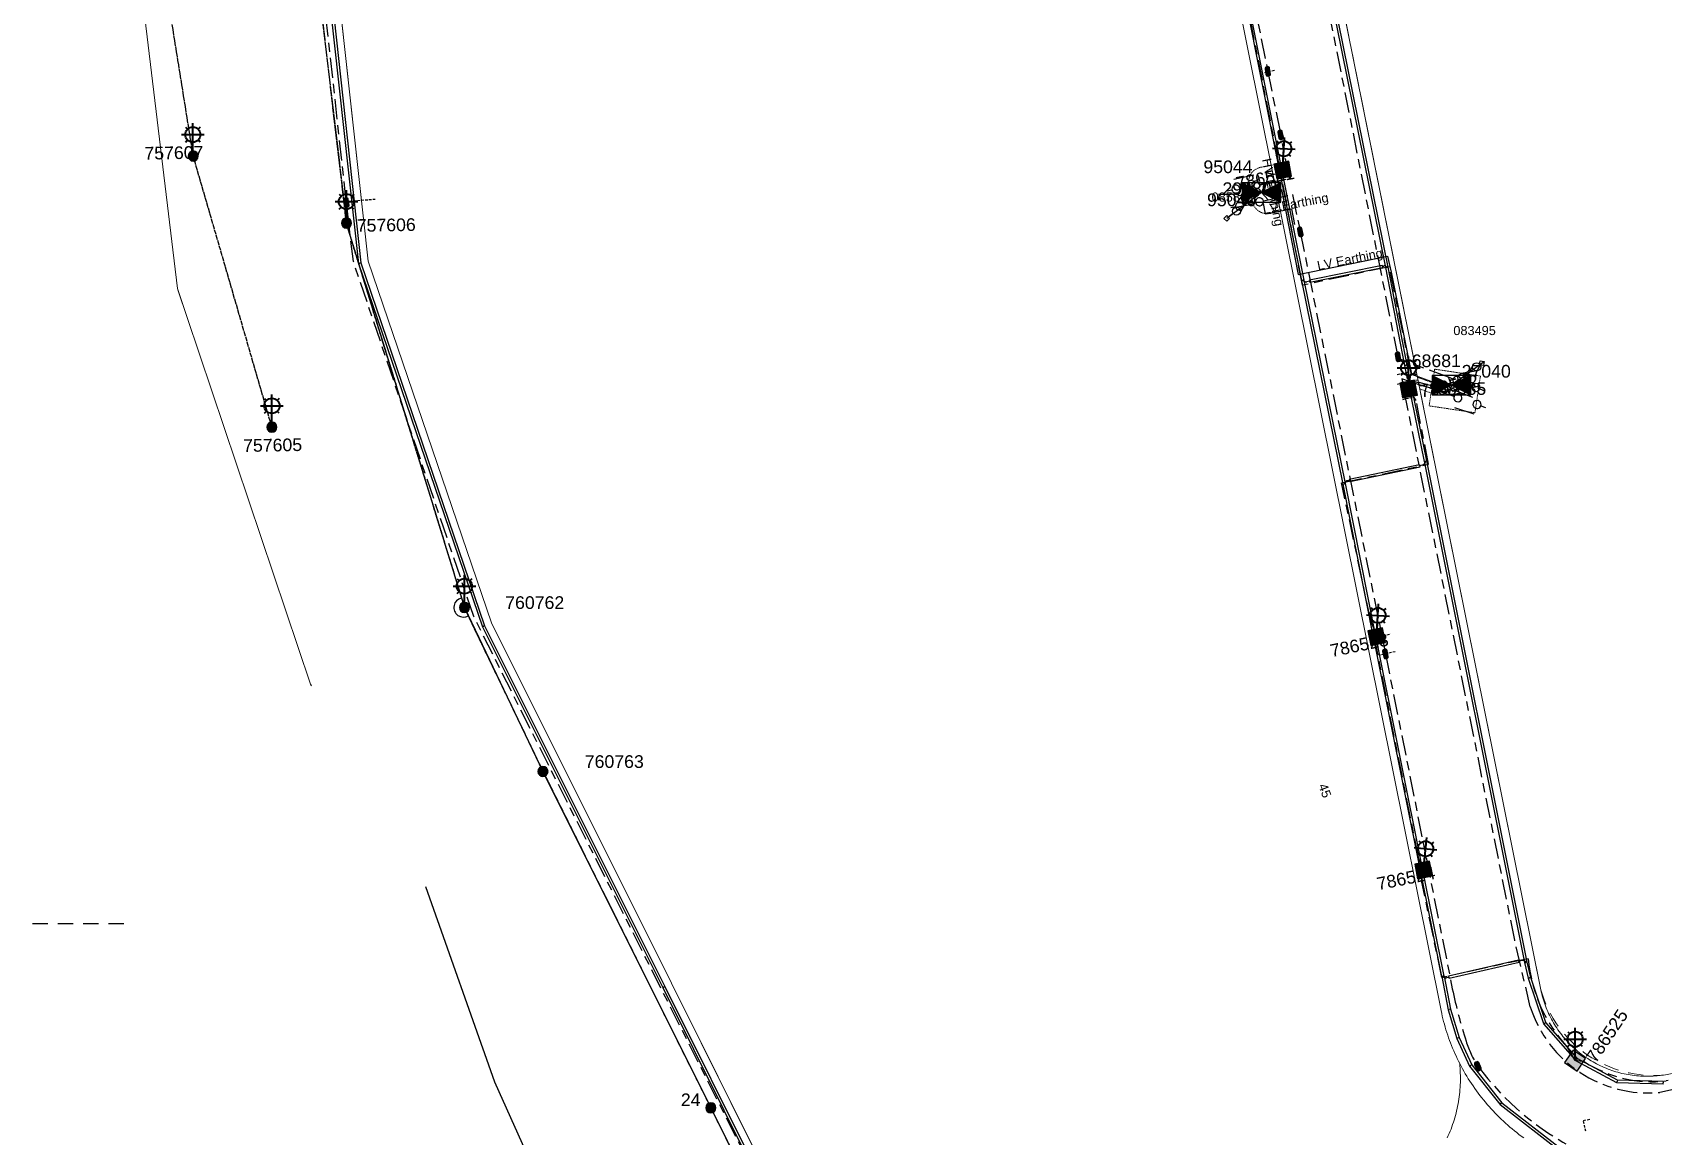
# Model space of a CAD drawing. Header units: metres. Extents: x 292510 to 295946, y 6251475 to 6256272.
# Drawn here: x 294149 to 294471, y 6255153.6 to 6255371.5 of the extents above; entities that cross this region are included whole.
import ezdxf
from ezdxf.enums import TextEntityAlignment as Align

# ---------------------------------------------------------------- set-up
doc = ezdxf.new("R2010")
doc.units = ezdxf.units.M
for name, pattern in [('Cable Exist OH', [1, 1, 0]), ('Cable Exist UG', [8.2, 4, -1.2, 1.8, -1.2]), ('Dash', [5, 3, -2]), ('DASHED', [0.75, 0.5, -0.25]), ('HIDDEN', [0.375, 0.25, -0.125]), ('HIDDEN2', [0.1875, 0.125, -0.0625])]:
    doc.linetypes.add(name, pattern=pattern)
doc.layers.get('0').update_dxf_attribs({"color": 6})
for name, color, linetype in [('_User Miscellaneous1', 7, 'Continuous'), ('Duct_SP_EXT', 7, 'Continuous'), ('Equip_HV_EXT', 7, 'Continuous'), ('Equip_LV_EXT', 7, 'Continuous'), ('Equip_SP_SL_EXT', 7, 'Continuous'), ('Mains_HV_EXT', 7, 'Continuous'), ('Mains_HV_MOD', 7, 'Continuous'), ('Mains_SL_EXT', 7, 'Continuous'), ('Mains_SL_MOD', 3, 'Continuous'), ('OH_Details_SP_MISC', 6, 'Continuous'), ('Services_SP_EXT', 7, 'Continuous'), ('Sub_SP_EXT', 7, 'Continuous'), ('SupportsOH_SP_TR_HV_LV_SL_EXT', 7, 'Continuous'), ('SupportsUG_SP_LV_SL_EXT', 7, 'Continuous'), ('Trench_SP_EXT', 7, 'Continuous')]:
    doc.layers.add(name, color=color, linetype=linetype)
for name, color, linetype, lineweight in [('Cadastre Developer_SP_EXT', 9, 'Continuous', 5), ('Cadastre Land Parcels_SP_EXT', 7, 'Continuous', 5), ('Cadastre Other Property_SP_EXT', 9, 'HIDDEN', 5), ('Cadastre Roads_SP_EXT', 7, 'Continuous', 5)]:
    doc.layers.add(name, color=color, linetype=linetype, lineweight=lineweight)
doc.layers.add('UNKNOWN_FEATURES', color=1, linetype='DASHED', plot=False)
doc.styles.add('COLUMN_LABEL', font='arial.ttf')
doc.styles.add('iecARIAL', font='arial.ttf', dxfattribs={"height": 2})
doc.styles.add('POLE_LABEL', font='arial.ttf')
doc.styles.get("Standard").update_dxf_attribs({"font": 'arial.ttf'})
doc.styles.add('SWITCH_LABEL', font='arial.ttf', dxfattribs={"height": 2.5})
doc.linetypes.add('Cable E UG', pattern='A,6,-0.5,["E",Standard,S=1.7,R=0,X=0.5,Y=-1],-2.9', length=9.4)

# ---------------------------------------------------------------- blocks, each defined once
blk = doc.blocks.new('SUB_PADMOUNT_EXT')
for points in [[(0, 0), (-3.84, 1.92), (-3.84, -1.92)], [(0, 0), (3.84, 1.92), (3.84, -1.92)]]:
    blk.add_hatch(color=256).paths.add_polyline_path(points)
for p, q in [((3.84, 1.92), (-3.84, -1.92)), ((-3.84, 1.92), (3.84, -1.92))]:
    blk.add_line(p, q)
blk.add_lwpolyline([(-3.84, -1.92), (3.84, -1.92), (3.84, 1.92), (-3.84, 1.92)], close=True)
for tag, height, flags, p in [('ASSET_NUM', 2.5, 8, (2, 2)), ('STREET_CODE', 0.2, 9, (1.5, 0)), ('CONSTRUCTED_VOLTAGE', 0.2, 9, (1.5, -0.2)), ('OPERATING_VOLTAGE', 0.2, 9, (1.5, -0.6)), ('ORIENTATION', 0.2, 9, (1.5, -0.8)), ('OWNED_BY', 0.2, 9, (1.5, -1)), ('OPERATED_BY', 0.2, 9, (1.5, -1.2)), ('SECONDARY_VOLTAGE', 0.2, 9, (1.5, -1.6)), ('STATE', 0.2, 9, (1.5, -1.8)), ('SUBSTATION_TYPE', 0.2, 9, (1.5, -2.2)), ('STREETNAME', 0.2, 9, (1.5, -3)), ('SUBURB', 0.2, 9, (1.5, -3.2)), ('NO_PHASES', 0.2, 9, (1.5, -0.4)), ('MAINTAINED_BY', 0.2, 9, (1.5, -1.4)), ('PARENT', 0.2, 9, (1.5, -2)), ('USAGE', 0.2, 9, (1.5, -2.4)), ('LEGEND', 0.2, 9, (1.5, -2.6)), ('LOCATION', 0.2, 9, (1.5, -2.8)), ('Z', 0.2, 1, (1.5, -3.6)), ('NOTES', 0.2, 9, (1.5, -3.4))]:
    blk.add_attdef(tag, text='', height=height, dxfattribs=dict(flags=flags)).set_placement(p, align=Align.MIDDLE_LEFT)
blk = doc.blocks.new('COLUMN_EXT')
blk.add_hatch(color=256).paths.add_polyline_path([(-1.49, 1.48), (-1.49, -1.49), (1.48, -1.49), (1.48, 1.48)])
blk.add_lwpolyline([(-1.49, -1.49), (1.48, -1.49), (1.48, 1.48), (-1.49, 1.48)], close=True)
for tag, height, style, flags, p in [('ASSET_NUM', 2.5, 'COLUMN_LABEL', 8, (2, 2)), ('STRUCTURE_PLANT_NUMBER', 0.2, 'POLE_LABEL', 9, (1.81, 0.03)), ('STREET_CODE', 0.2, 'COLUMN_LABEL', 9, (1.81, -0.2))]:
    blk.add_attdef(tag, text='', height=height, dxfattribs=dict(style=style, flags=flags)).set_placement(p, align=Align.MIDDLE_LEFT)
at = {"flags": 1}
blk.add_attdef('Z', (1.81, -2.35), '', height=0.2, dxfattribs=at)
at = {"flags": 9}
for tag, p in [('COLUMN_TYPE', (1.81, -0.4)), ('OWNED_BY', (1.81, -0.6)), ('STATE', (1.81, -0.8)), ('USAGE', (1.81, -1)), ('STREETNAME', (1.81, -1.6)), ('SUBURB', (1.81, -1.8)), ('LEGEND', (1.81, -1.2)), ('LOCATION', (1.81, -1.4)), ('NOTES', (1.81, -2))]:
    blk.add_attdef(tag, text='', height=0.2, dxfattribs=at).set_placement(p, align=Align.MIDDLE_LEFT)
blk = doc.blocks.new('SL_LANTERN_EXT')
at = {"lineweight": 40}
for p, q in [((0, 1.97), (0, 6.47)), ((-2.25, 4.22), (2.25, 4.22)), ((-1.46, 5.68), (-1.06, 5.28)), ((1.46, 5.68), (1.06, 5.28)), ((-1.46, 2.76), (-1.06, 3.16)), ((0, 0), (0, 2.72)), ((1.46, 2.76), (1.06, 3.16))]:
    blk.add_line(p, q, dxfattribs=at)
blk.add_circle((0, 4.22), 1.5, dxfattribs=at)
at = {"style": 'iecARIAL', "flags": 9}
blk.add_attdef('ASSET_NUM', (1.5, 1.5), '', height=2.5, dxfattribs=at)
for tag, p, height, flags in [('OPERATING_VOLTAGE', (0.98, -1.65), 0.2, 9), ('ORIENTATION', (0.98, -1.85), 0.2, 9), ('OWNED_BY', (0.98, -2.05), 0.2, 9), ('STATE', (0.98, -2.25), 0.2, 9), ('CONSTRUCTED_VOLTAGE', (0.98, -0.65), 0.2, 9), ('CONTROL_TYPE', (0.98, -0.85), 0.2, 9), ('LANTERN_PURPOSE', (0.98, -1.05), 0.2, 9), ('LANTERN_TYPE', (0.98, -1.25), 0.2, 9), ('NO_PHASES', (0.98, -1.45), 0.2, 9), ('USAGE', (0.98, -2.45), 0.2, 9), ('CEXIST', (0.98, -2.65), 0.2, 9), ('CNEW', (0.98, -2.85), 0.2, 9), ('CNUMBER', (0.98, -3.05), 0.2, 9), ('CREMOVE', (0.98, -3.25), 0.2, 9), ('LNUMBER', (2.18, -3.25), 2.5, 8), ('CREPLACE', (0.98, -3.45), 0.2, 9), ('LKINGHEIGHT', (0.98, -3.65), 0.2, 9), ('LBRACKET', (0.98, -3.85), 0.2, 9), ('LBRACKETVOCAB', (0.98, -4.05), 0.2, 9), ('LCATEGORY', (0.98, -4.25), 0.2, 9), ('LCHARGE1', (0.98, -4.45), 0.2, 9), ('LCHARGE1PERCENT', (0.98, -4.65), 0.2, 9), ('LCHARGE2', (0.98, -4.85), 0.2, 9), ('LCHARGE2PERCENT', (0.98, -5.05), 0.2, 9), ('LCHARGE3', (0.98, -5.25), 0.2, 9), ('LCHARGE3PERCENT', (0.98, -5.45), 0.2, 9), ('LEXIST', (0.98, -5.65), 0.2, 9), ('LLAMP', (0.98, -5.85), 0.2, 9), ('LLAMPVOCAB', (0.98, -6.05), 0.2, 9), ('LMAST', (0.98, -6.25), 0.2, 9), ('LMASTVOCAB', (0.98, -6.45), 0.2, 9), ('STREETNAME', (0.98, -9.25), 0.2, 9), ('SUBURB', (0.98, -9.45), 0.2, 1), ('LNEW', (0.98, -6.65), 0.2, 9), ('LANTNUMBER', (0.98, -6.85), 0.2, 9), ('LOUTREACH', (0.98, -7.25), 0.2, 9), ('LOUTREACHVOCAB', (0.98, -7.45), 0.2, 9), ('LRATECODE', (0.98, -7.65), 0.2, 9), ('LREMOVE', (0.98, -7.85), 0.2, 9), ('LREPLACE', (0.98, -8.05), 0.2, 9), ('LTYPE', (0.98, -8.25), 0.2, 9), ('LTYPEVOCAB', (0.98, -8.45), 0.2, 9), ('LEGEND', (0.98, -8.65), 0.2, 9), ('LOCATION', (0.98, -8.85), 0.2, 9), ('NOTES', (0.98, -9.05), 0.2, 9)]:
    blk.add_attdef(tag, p, '', height=height, dxfattribs=dict(flags=flags))
blk = doc.blocks.new('CCP_EXT')
blk.add_wipeout([(0, 0.57), (0.57, 0), (0, -0.57), (-0.57, 0)])
blk.add_lwpolyline([(-0.57, 0), (0, 0.57), (0.57, 0), (0, -0.57), (-0.57, 0)])
at = {"flags": 1}
blk.add_attdef('Z', (0, 0), '', height=0.2, dxfattribs=at)
at = {"flags": 9}
for tag, p in [('CCP_TYPE', (0, 0)), ('CONSTRUCTED_VOLTAGE', (0, -0.2)), ('OPERATING_VOLTAGE', (0, -0.6)), ('ORIENTATION', (0, -0.8)), ('OWNED_BY', (0, -1)), ('STATE', (0, -1.8)), ('NO_PHASES', (0, -0.4)), ('USAGE', (0, -1.2)), ('LEGEND', (0, -1.4)), ('LIFE_SUPPORT', (0, -1.6)), ('NOTES', (0, -2))]:
    blk.add_attdef(tag, text='', height=0.2, dxfattribs=at).set_placement(p, align=Align.MIDDLE_LEFT)
blk = doc.blocks.new('POLE_EXT')
blk.add_hatch(color=256).paths.add_polyline_path([(-1, 0, 1), (1, 0, 1)])
blk.add_lwpolyline([(-1, 0, 1), (1, 0, 1)], format="xyb", close=True)
for tag, height, flags, p in [('pNumber', 2.5, 8, (-17.84, 2.07)), ('OWNED_BY', 0.2, 9, (1.35, -0.4)), ('SPECIAL_USE', 0.2, 9, (1.35, -0.8)), ('STATE', 0.2, 9, (1.35, -1)), ('cLV', 0.2, 9, (1.35, -1.4)), ('hDepth', 0.2, 9, (1.35, -1.6)), ('hDia', 0.2, 9, (1.35, -1.8)), ('cHV', 0.2, 9, (1.35, -2)), ('PARENT', 0.2, 9, (1.35, -0.6)), ('USAGE', 0.2, 9, (1.35, -1.2)), ('LBRACKET', 0.2, 9, (1.35, -2.2)), ('LExisting', 0.2, 9, (1.35, -2.4)), ('LANTNUMBER', 0.2, 9, (1.35, -2.6)), ('LOther', 0.2, 9, (1.35, -2.8)), ('LRemove', 0.2, 9, (1.35, -3)), ('LEGEND', 0.2, 9, (1.35, -3.2)), ('cLinedev', 0.2, 9, (1.35, -3.4)), ('pExisting', 0.2, 9, (1.35, -3.8)), ('pFooting', 0.2, 9, (1.35, -4.4)), ('pNew', 0.2, 9, (1.35, -4.6)), ('pRelocate', 0.2, 9, (1.35, -5)), ('pRemove', 0.2, 9, (1.35, -5.2)), ('pReplace', 0.2, 9, (1.35, -5.4)), ('pStay', 0.2, 9, (1.35, -5.6)), ('pType', 0.2, 9, (1.35, -5.8)), ('cspan', 0.2, 9, (1.35, -6)), ('STREETNAME', 0.2, 9, (1.35, -6.2)), ('SUBURB', 0.2, 9, (1.35, -6.4)), ('LOCATION', 0.2, 9, (1.35, -3.6)), ('PFNUMBER', 0.2, 9, (1.35, -4)), ('NEWPFNUMBER', 0.2, 9, (1.35, -4.2)), ('OPERATED_BY', 0.2, 9, (1.36, -7.01)), ('NOTES', 0.2, 9, (1.35, -6.6)), ('MAINTAINED_BY', 0.2, 9, (1.36, -6.81))]:
    blk.add_attdef(tag, text='', height=height, dxfattribs=dict(flags=flags)).set_placement(p, align=Align.MIDDLE_LEFT)
at = {"style": 'POLE_LABEL'}
for tag, height, flags, p in [('ASSET_NUM', 2.5, 8, (2, 2)), ('STRUCTURE_PLANT_NUMBER', 0.2, 9, (1.35, 0.03)), ('STREET_CODE', 0.2, 9, (1.35, -0.2))]:
    blk.add_attdef(tag, text='', height=height, dxfattribs=dict(at, flags=flags)).set_placement(p, align=Align.MIDDLE_LEFT)
at = {"flags": 1}
blk.add_attdef('Z', (1.35, -7.33), '', height=0.2, dxfattribs=at)
blk = doc.blocks.new('HV_STJ_EXT')
h = blk.add_hatch(color=256)
edge = h.paths.add_edge_path()
edge.add_ellipse((-0.59, 0.13), major_axis=(0.226, 0.226), ratio=1, start_angle=45, end_angle=135)
edge.add_line((-0.91, 0.13), (-0.91, -0.13))
edge.add_ellipse((-0.59, -0.13), major_axis=(0.226, 0.226), ratio=1, start_angle=135, end_angle=225)
edge.add_line((-0.59, -0.45), (0.59, -0.45))
edge.add_ellipse((0.59, -0.13), major_axis=(-0.226, 0.226), ratio=1, start_angle=135, end_angle=225)
edge.add_line((0.91, -0.13), (0.91, 0.13))
edge.add_ellipse((0.59, 0.13), major_axis=(-0.226, 0.226), ratio=1, start_angle=225, end_angle=315)
edge.add_line((0.59, 0.45), (-0.59, 0.45))
blk.add_lwpolyline([(-0.91, 0.13), (-0.91, -0.13, 0.414214), (-0.59, -0.45), (0.59, -0.45, 0.414214), (0.91, -0.13), (0.91, 0.13, 0.414214), (0.59, 0.45), (-0.59, 0.45, 0.414214)], format="xyb", close=True)
for tag, flags, p in [('ORIENTATION', 9, (1.5, 0)), ('Z', 1, (1.5, -0.8)), ('USAGE', 9, (1.5, -0.2)), ('LEGEND', 9, (1.5, -0.4)), ('NOTES', 9, (1.5, -0.6))]:
    blk.add_attdef(tag, text='', height=0.2, dxfattribs=dict(flags=flags)).set_placement(p, align=Align.MIDDLE_LEFT)
blk = doc.blocks.new('LV_UG_DFUSE_CLOSED_EXT')
for points in [[(1, 0), (0, 0)], [(5.04, 0.73), (2.16, -0.72)], [(5.05, -0.71), (2.16, 0.72)], [(6.2, 0.01), (7.2, 0.01)]]:
    blk.add_lwpolyline(points)
for centre in [(1.8, 0), (5.4, 0.01)]:
    blk.add_circle(centre, 0.8)
at = {"flags": 9}
for tag, p in [('ACTUAL_STATUS', (0, 0)), ('CONSTRUCTED_VOLTAGE', (0, -0.2)), ('OPERATING_VOLTAGE', (0, -0.6)), ('ORIENTATION', (0, -0.8)), ('STATE', (0, -1)), ('SWITCH_TYPE', (0, -1.2)), ('NO_PHASES', (0, -0.4)), ('USAGE', (0, -1.4)), ('NOTES', (0, -1.6))]:
    blk.add_attdef(tag, text='', height=0.2, dxfattribs=at).set_placement(p, align=Align.MIDDLE_LEFT)
at = {"flags": 1}
blk.add_attdef('Z', (0, 0), '', height=0.2, dxfattribs=at)
blk = doc.blocks.new('SWG_HOLEC_SU_EXT')
blk.add_line((1.8, -2), (5.8, -2))
for points in [[(1, 0), (0, 0)], [(6.6, 0), (7.6, 0)]]:
    blk.add_lwpolyline(points)
for points in [[(1.8, -0.8, 1), (1.8, 0.8, 1)], [(5.8, -0.8, 1), (5.8, 0.8, 1)]]:
    blk.add_lwpolyline(points, format="xyb", close=True)
at = {"style": 'SWITCH_LABEL', "flags": 8}
blk.add_attdef('ASSET_NUM', text='', height=2.5, rotation=179.9544, dxfattribs=at).set_placement((-2.4, 0), align=Align.MIDDLE_LEFT)
at = {"flags": 1}
blk.add_attdef('Z', (0, 0), '', height=0.2, dxfattribs=at)
at = {"flags": 9}
for tag, p in [('ACTUAL_STATUS', (0, -0.4)), ('CONSTRUCTED_VOLTAGE', (0, -0.6)), ('OPERATING_VOLTAGE', (0, -1)), ('ORIENTATION', (0, -1.2)), ('OWNED_BY', (0, -1.4)), ('STATE', (0, -1.8)), ('SWITCH_TYPE', (0, -2)), ('STREETNAME', (0, -2.6)), ('SUBURB', (0, -2.8)), ('NO_PHASES', (0, -0.8)), ('PARENT', (0, -1.6)), ('USAGE', (0, -2.2)), ('LOCATION', (0, -2.4)), ('NOTES', (0, -3))]:
    blk.add_attdef(tag, text='', height=0.2, dxfattribs=at).set_placement(p, align=Align.MIDDLE_LEFT)
at = {"style": 'SWITCH_LABEL', "flags": 9}
blk.add_attdef('STREET_CODE', text='', height=0.2, dxfattribs=at).set_placement((0, -0.2), align=Align.MIDDLE_LEFT)

msp = doc.modelspace()

# ---------------------------------------------------------------- linework, layer by layer
at = {"layer": '_User Miscellaneous1', "linetype": 'Dash', "flags": 128}
msp.add_lwpolyline([(294148.99, 6255195.64), (294168.99, 6255195.64)], dxfattribs=at)
at = {"layer": 'Cadastre Land Parcels_SP_EXT', "linetype": 'Continuous'}
for p, q in [((294177.58, 6255321.01), (294163.89, 6255434.64)), ((294177.74, 6255320.54), (294177.58, 6255321.01)), ((294179.53, 6255315.3), (294177.74, 6255320.54)), ((294203.87, 6255242.88), (294179.53, 6255315.3))]:
    msp.add_line(p, q, dxfattribs=at)
at = {"layer": 'Cadastre Land Parcels_SP_EXT', "color": 250, "linetype": 'Continuous'}
msp.add_line((294204.03, 6255242.56), (294203.87, 6255242.88), dxfattribs=at)
at = {"layer": 'Cadastre Land Parcels_SP_EXT', "linetype": 'Continuous'}
for points in [[(294200.26, 6255462.64), (294215.24, 6255326.39), (294239.59, 6255255), (294275.16, 6255183.89), (294298.53, 6255136.92)], [(294428.3, 6255153.36), (294428.5, 6255153.79), (294428.69, 6255154.22), (294428.86, 6255154.65), (294429.04, 6255155.09), (294429.2, 6255155.53), (294429.36, 6255155.97), (294429.51, 6255156.42), (294429.65, 6255156.87), (294429.79, 6255157.32), (294429.91, 6255157.77), (294430.03, 6255158.23), (294430.15, 6255158.68), (294430.25, 6255159.14), (294430.35, 6255159.6), (294430.44, 6255160.06), (294430.52, 6255160.53), (294430.59, 6255160.99), (294430.66, 6255161.46), (294430.72, 6255161.92), (294430.77, 6255162.39), (294430.81, 6255162.86), (294430.84, 6255163.33), (294430.87, 6255163.8), (294430.89, 6255164.27), (294430.9, 6255164.74), (294430.9, 6255165.21), (294430.9, 6255165.68), (294430.88, 6255166.15), (294430.86, 6255166.62), (294430.84, 6255167.09), (294430.8, 6255167.56), (294430.76, 6255168.03), (294430.51, 6255168.52), (294430.26, 6255169.02), (294430.03, 6255169.52), (294429.8, 6255170.03), (294429.58, 6255170.54), (294429.36, 6255171.05), (294429.15, 6255171.56), (294428.95, 6255172.08), (294428.75, 6255172.6), (294428.57, 6255173.12), (294428.39, 6255173.64), (294428.21, 6255174.17), (294428.05, 6255174.7), (294427.89, 6255175.23), (294427.74, 6255175.77), (294427.59, 6255176.3), (294427.46, 6255176.84), (294427.32, 6255177.38), (294427.2, 6255177.92), (294427.09, 6255178.46), (294374.69, 6255438.98)], [(294395.44, 6255437.44), (294446.78, 6255182.6), (294446.87, 6255182.19), (294446.96, 6255181.79), (294447.06, 6255181.39), (294447.17, 6255181), (294447.29, 6255180.6), (294447.41, 6255180.21), (294447.55, 6255179.82), (294447.69, 6255179.43), (294447.83, 6255179.05), (294447.99, 6255178.67), (294448.15, 6255178.29), (294448.32, 6255177.91), (294448.5, 6255177.54), (294448.68, 6255177.17), (294448.87, 6255176.81), (294449.07, 6255176.45), (294449.27, 6255176.09), (294449.49, 6255175.74), (294449.7, 6255175.39), (294449.93, 6255175.04), (294450.16, 6255174.7), (294450.4, 6255174.37), (294450.64, 6255174.03), (294450.89, 6255173.71), (294451.15, 6255173.39), (294451.41, 6255173.07), (294451.68, 6255172.76), (294451.96, 6255172.45), (294452.24, 6255172.15), (294452.53, 6255171.86), (294452.82, 6255171.57), (294453.12, 6255171.28), (294453.42, 6255171), (294453.73, 6255170.73), (294454.04, 6255170.46), (294454.36, 6255170.2), (294454.68, 6255169.95), (294455.01, 6255169.7), (294455.35, 6255169.46), (294455.68, 6255169.22), (294456.03, 6255169), (294456.37, 6255168.77), (294456.72, 6255168.56), (294457.08, 6255168.35), (294457.44, 6255168.15), (294457.8, 6255167.95), (294458.17, 6255167.77), (294458.54, 6255167.59), (294458.91, 6255167.41), (294459.29, 6255167.25), (294459.67, 6255167.09), (294460.05, 6255166.94), (294460.44, 6255166.79), (294460.82, 6255166.65), (294461.21, 6255166.53), (294461.61, 6255166.4), (294462, 6255166.29), (294462.4, 6255166.18), (294462.8, 6255166.08), (294463.2, 6255165.99), (294463.61, 6255165.91), (294464.01, 6255165.84), (294464.42, 6255165.77), (294464.82, 6255165.71), (294465.23, 6255165.66), (294465.64, 6255165.61), (294466.05, 6255165.58), (294466.46, 6255165.55), (294466.87, 6255165.53), (294467.28, 6255165.51), (294467.7, 6255165.51), (294468.11, 6255165.51), (294468.52, 6255165.52), (294468.93, 6255165.54), (294469.34, 6255165.57), (294469.75, 6255165.6), (294470.16, 6255165.65), (294470.57, 6255165.7), (294470.98, 6255165.76)], [(294443.39, 6255153.36), (294442.92, 6255153.7), (294442.46, 6255154.04), (294442.01, 6255154.39), (294441.56, 6255154.75), (294441.12, 6255155.12), (294440.68, 6255155.49), (294440.24, 6255155.86), (294439.81, 6255156.25), (294439.39, 6255156.63), (294438.97, 6255157.03), (294438.56, 6255157.43), (294438.15, 6255157.83), (294437.75, 6255158.24), (294437.36, 6255158.66), (294436.97, 6255159.08), (294436.58, 6255159.51), (294436.2, 6255159.94), (294435.83, 6255160.38), (294435.47, 6255160.83), (294435.11, 6255161.27), (294434.75, 6255161.73), (294434.41, 6255162.18), (294434.07, 6255162.65), (294433.73, 6255163.12), (294433.4, 6255163.59), (294433.08, 6255164.06), (294432.77, 6255164.54), (294432.46, 6255165.03), (294432.16, 6255165.52), (294431.86, 6255166.01), (294431.58, 6255166.51), (294431.3, 6255167.01), (294431.02, 6255167.52), (294430.76, 6255168.03), (294430.8, 6255167.56), (294430.84, 6255167.09), (294430.86, 6255166.62), (294430.88, 6255166.15), (294430.9, 6255165.68), (294430.9, 6255165.21), (294430.9, 6255164.74), (294430.89, 6255164.27), (294430.87, 6255163.8), (294430.84, 6255163.33), (294430.81, 6255162.86), (294430.77, 6255162.39), (294430.72, 6255161.92), (294430.66, 6255161.46), (294430.59, 6255160.99), (294430.52, 6255160.53), (294430.44, 6255160.06), (294430.35, 6255159.6), (294430.25, 6255159.14), (294430.15, 6255158.68), (294430.03, 6255158.23), (294429.91, 6255157.77), (294429.79, 6255157.32), (294429.65, 6255156.87), (294429.51, 6255156.42), (294429.36, 6255155.97), (294429.2, 6255155.53), (294429.04, 6255155.09), (294428.86, 6255154.65), (294428.69, 6255154.22), (294428.5, 6255153.79), (294428.3, 6255153.36)]]:
    msp.add_lwpolyline(points, dxfattribs=at)
at = {"layer": 'Cadastre Other Property_SP_EXT', "linetype": 'HIDDEN2'}
msp.add_lwpolyline([(294393.53, 6255345.34), (294391.52, 6255344.94), (294391.52, 6255344.94, 0.443127), (294389.19, 6255341.34), (294389.19, 6255341.34), (294389.83, 6255338.2), (294389.83, 6255338.2, 0.423888), (294393.37, 6255335.85), (294393.37, 6255335.85), (294395.33, 6255336.25), (294393.53, 6255345.34)], format="xyb", close=True, dxfattribs=at)
at = {"layer": 'Cadastre Roads_SP_EXT', "linetype": 'Continuous'}
for p, q in [((294215.24, 6255326.39), (294200.26, 6255462.64)), ((294239.59, 6255255), (294215.24, 6255326.39)), ((294275.16, 6255183.89), (294239.59, 6255255)), ((294298.53, 6255136.92), (294275.16, 6255183.89))]:
    msp.add_line(p, q, dxfattribs=at)
at = {"layer": 'Cadastre Roads_SP_EXT', "color": 250, "linetype": 'Continuous'}
for p, q in [((294163.08, 6255441.39), (294177.58, 6255321.01)), ((294177.58, 6255321.01), (294179.53, 6255315.3)), ((294179.53, 6255315.3), (294203.87, 6255242.88))]:
    msp.add_line(p, q, dxfattribs=at)
at = {"layer": 'Duct_SP_EXT'}
for p, q in [((294198.34, 6255462.43), (294213.33, 6255325.97)), ((294198.81, 6255462.48), (294213.8, 6255326.07)), ((294416.19, 6255325.15), (294401.89, 6255395.6)), ((294416.66, 6255325.24), (294402.36, 6255395.69)), ((294395.24, 6255344.14), (294385.99, 6255390.39)), ((294395.71, 6255344.23), (294386.46, 6255390.48)), ((294395.23, 6255344.16), (294395.47, 6255344.21)), ((294399.56, 6255322.59), (294395.23, 6255344.16)), ((294395.24, 6255344.14), (294395.47, 6255344.19)), ((294395.7, 6255344.25), (294395.47, 6255344.21)), ((294395.71, 6255344.23), (294395.47, 6255344.19)), ((294400.03, 6255322.69), (294395.7, 6255344.25)), ((294213.33, 6255325.97), (294213.57, 6255326.02)), ((294213.33, 6255325.97), (294237.8, 6255254.25)), ((294213.8, 6255326.07), (294213.57, 6255326.02)), ((294213.8, 6255326.07), (294238.24, 6255254.44)), ((294399.56, 6255322.59), (294399.8, 6255322.64)), ((294399.56, 6255322.59), (294399.8, 6255322.64)), ((294407.75, 6255282.4), (294399.56, 6255322.59)), ((294400.03, 6255322.69), (294399.8, 6255322.64)), ((294400.03, 6255322.69), (294399.8, 6255322.64)), ((294408.22, 6255282.5), (294400.03, 6255322.69)), ((294401.1, 6255322.71), (294415.48, 6255325.64)), ((294401.1, 6255322.71), (294401.15, 6255322.47)), ((294401.2, 6255322.24), (294415.57, 6255325.17)), ((294415.48, 6255325.64), (294415.52, 6255325.4)), ((294415.57, 6255325.17), (294415.52, 6255325.4)), ((294416.19, 6255325.15), (294416.43, 6255325.2)), ((294416.19, 6255325.15), (294416.43, 6255325.2)), ((294419.92, 6255305.81), (294416.19, 6255325.15)), ((294416.66, 6255325.24), (294416.43, 6255325.2)), ((294416.66, 6255325.24), (294416.43, 6255325.2)), ((294420.39, 6255305.9), (294416.66, 6255325.24)), ((294401.2, 6255322.24), (294401.15, 6255322.47)), ((294419.92, 6255305.81), (294420.15, 6255305.85)), ((294420.42, 6255303.19), (294419.92, 6255305.81)), ((294420.39, 6255305.9), (294420.15, 6255305.85)), ((294420.89, 6255303.28), (294420.39, 6255305.9)), ((294420.42, 6255303.19), (294420.66, 6255303.24)), ((294420.89, 6255303.28), (294420.66, 6255303.24)), ((294420.71, 6255302.01), (294420.94, 6255302.05)), ((294423.8, 6255286.88), (294420.71, 6255302.01)), ((294421.18, 6255302.1), (294420.94, 6255302.05)), ((294424.27, 6255286.98), (294421.18, 6255302.1)), ((294422.61, 6255302.03), (294422.67, 6255302.26)), ((294427.99, 6255300.53), (294422.61, 6255302.03)), ((294422.73, 6255302.49), (294422.67, 6255302.26)), ((294428.12, 6255301), (294422.73, 6255302.49)), ((294427.99, 6255300.53), (294428.05, 6255300.77)), ((294428.12, 6255301), (294428.05, 6255300.77)), ((294408.96, 6255283.38), (294422.83, 6255286.29)), ((294409.06, 6255282.91), (294422.92, 6255285.82)), ((294422.83, 6255286.29), (294422.87, 6255286.06)), ((294422.92, 6255285.82), (294422.87, 6255286.06)), ((294423.8, 6255286.88), (294424.04, 6255286.93)), ((294423.82, 6255286.9), (294424.05, 6255286.94)), ((294443.6, 6255187.95), (294423.82, 6255286.9)), ((294424.27, 6255286.98), (294424.04, 6255286.93)), ((294424.29, 6255286.99), (294424.05, 6255286.94)), ((294444.07, 6255188.05), (294424.29, 6255286.99)), ((294407.75, 6255282.4), (294407.99, 6255282.45)), ((294407.75, 6255282.4), (294407.99, 6255282.45)), ((294413.72, 6255252.2), (294407.75, 6255282.4)), ((294408.22, 6255282.5), (294407.99, 6255282.45)), ((294408.22, 6255282.5), (294407.99, 6255282.45)), ((294414.19, 6255252.29), (294408.22, 6255282.5)), ((294408.96, 6255283.38), (294409.01, 6255283.14)), ((294409.06, 6255282.91), (294409.01, 6255283.14)), ((294237.8, 6255254.25), (294238.02, 6255254.35)), ((294237.8, 6255254.25), (294273.42, 6255183.02)), ((294238.24, 6255254.44), (294238.02, 6255254.35)), ((294238.24, 6255254.44), (294273.85, 6255183.24)), ((294413.72, 6255252.2), (294413.96, 6255252.25)), ((294413.8, 6255252.02), (294414.03, 6255252.07)), ((294423.01, 6255206.12), (294413.8, 6255252.02)), ((294414.19, 6255252.29), (294413.96, 6255252.25)), ((294414.27, 6255252.11), (294414.03, 6255252.07)), ((294423.48, 6255206.21), (294414.27, 6255252.11)), ((294423.01, 6255206.12), (294423.24, 6255206.16)), ((294423.01, 6255206.12), (294423.24, 6255206.16)), ((294427.22, 6255185.19), (294423.01, 6255206.12)), ((294423.48, 6255206.21), (294423.24, 6255206.16)), ((294423.48, 6255206.21), (294423.24, 6255206.16)), ((294427.69, 6255185.29), (294423.48, 6255206.21)), ((294442.37, 6255188.43), (294428.56, 6255185.26)), ((294442.48, 6255187.96), (294428.66, 6255184.79)), ((294442.37, 6255188.43), (294442.43, 6255188.2)), ((294442.48, 6255187.96), (294442.43, 6255188.2)), ((294443.6, 6255187.95), (294443.83, 6255188)), ((294443.6, 6255187.95), (294443.83, 6255188)), ((294444.31, 6255184.85), (294443.6, 6255187.95)), ((294444.07, 6255188.05), (294443.83, 6255188)), ((294444.07, 6255188.05), (294443.83, 6255188)), ((294444.78, 6255184.98), (294444.07, 6255188.05)), ((294427.22, 6255185.2), (294427.45, 6255185.24)), ((294427.22, 6255185.19), (294427.45, 6255185.24)), ((294427.22, 6255185.2), (294428.46, 6255178.63)), ((294427.69, 6255185.29), (294427.45, 6255185.24)), ((294427.69, 6255185.28), (294427.45, 6255185.24)), ((294427.69, 6255185.28), (294428.92, 6255178.75)), ((294428.56, 6255185.26), (294428.61, 6255185.03)), ((294428.66, 6255184.79), (294428.61, 6255185.03)), ((294444.31, 6255184.85), (294444.54, 6255184.91)), ((294444.32, 6255184.84), (294444.31, 6255184.85)), ((294444.32, 6255184.84), (294444.54, 6255184.91)), ((294447.36, 6255175.88), (294444.32, 6255184.84)), ((294444.77, 6255184.99), (294444.54, 6255184.91)), ((294444.78, 6255184.98), (294444.54, 6255184.91)), ((294447.79, 6255176.12), (294444.77, 6255184.99)), ((294444.77, 6255184.99), (294444.78, 6255184.98)), ((294273.42, 6255183.02), (294273.64, 6255183.13)), ((294273.42, 6255183.02), (294295.74, 6255138.19)), ((294273.85, 6255183.24), (294273.64, 6255183.13)), ((294273.85, 6255183.24), (294296.17, 6255138.4)), ((294428.46, 6255178.63), (294428.69, 6255178.69)), ((294428.46, 6255178.63), (294430.21, 6255172.99)), ((294428.92, 6255178.75), (294428.69, 6255178.69)), ((294428.92, 6255178.75), (294430.66, 6255173.16)), ((294447.36, 6255175.88), (294447.57, 6255176)), ((294453.6, 6255168.76), (294447.36, 6255175.88)), ((294447.79, 6255176.12), (294447.57, 6255176)), ((294453.96, 6255169.08), (294447.79, 6255176.12)), ((294430.21, 6255172.99), (294430.44, 6255173.08)), ((294430.21, 6255172.99), (294432.71, 6255167.53)), ((294430.66, 6255173.16), (294430.44, 6255173.08)), ((294430.66, 6255173.16), (294433.13, 6255167.78)), ((294453.6, 6255168.76), (294453.78, 6255168.92)), ((294453.71, 6255168.58), (294453.82, 6255168.8)), ((294461.77, 6255164.24), (294453.71, 6255168.58)), ((294453.96, 6255169.08), (294453.78, 6255168.92)), ((294453.93, 6255169.01), (294453.82, 6255168.8)), ((294461.9, 6255164.72), (294453.93, 6255169.01)), ((294432.71, 6255167.53), (294432.92, 6255167.65)), ((294432.71, 6255167.53), (294438.7, 6255159.97)), ((294433.13, 6255167.78), (294432.92, 6255167.65)), ((294433.13, 6255167.78), (294439.08, 6255160.27)), ((294461.77, 6255164.24), (294461.84, 6255164.48)), ((294470.93, 6255163.97), (294461.77, 6255164.24)), ((294461.9, 6255164.72), (294461.84, 6255164.48)), ((294470.94, 6255164.45), (294461.9, 6255164.72)), ((294470.93, 6255163.97), (294470.94, 6255164.21)), ((294470.94, 6255164.45), (294470.94, 6255164.21)), ((294438.7, 6255159.97), (294438.89, 6255160.12)), ((294438.7, 6255159.97), (294438.72, 6255159.95)), ((294438.72, 6255159.95), (294438.89, 6255160.12)), ((294438.72, 6255159.95), (294450.78, 6255150.58)), ((294439.06, 6255160.29), (294438.89, 6255160.12)), ((294439.08, 6255160.27), (294438.89, 6255160.12)), ((294439.08, 6255160.27), (294439.06, 6255160.29)), ((294439.06, 6255160.29), (294450.99, 6255151.03))]:
    msp.add_line(p, q, dxfattribs=at)
at = {"layer": 'Mains_HV_EXT', "linetype": 'Cable Exist UG'}
for points in [[(294210.93, 6255338.13), (294197.28, 6255462.31)], [(294418.58, 6255307.52), (294398.52, 6255407.84)], [(294388.35, 6255386.4), (294392.86, 6255363.88)], [(294392.86, 6255363.88), (294395.4, 6255351.35)], [(294391.63, 6255339.97), (294392.49, 6255341.79), (294397.13, 6255342.76), (294395.41, 6255351.29)], [(294391.63, 6255339.97), (294392.95, 6255338.5), (294397.77, 6255339.57), (294399.26, 6255332.23)], [(294399.26, 6255332.23), (294416.1, 6255248.88)], [(294429.14, 6255301.93), (294428.54, 6255303.5), (294418.66, 6255307.17), (294418.58, 6255307.52)], [(294429.14, 6255301.93), (294428.62, 6255300.04), (294419.33, 6255303.2), (294419.65, 6255301.59)]]:
    msp.add_lwpolyline(points, dxfattribs=at)
at = {"layer": 'Mains_HV_EXT', "linetype": 'Cable Exist OH'}
msp.add_lwpolyline([(294204.65, 6255387.27), (294210.9, 6255333.92), (294234.26, 6255258.02)], dxfattribs=at)
at = {"layer": 'Mains_HV_EXT', "linetype": 'Cable E UG'}
for points in [[(294391.29, 6255342.12), (294391.06, 6255343.31)], [(294393.42, 6255340.17), (294395.56, 6255340.59), (294395.56, 6255340.59), (294398.88, 6255323.81), (294416.47, 6255327.38), (294417.22, 6255324.25), (294417.22, 6255324.25), (294421.25, 6255304.09), (294426.99, 6255301.99)], [(294391.98, 6255337.79), (294392.36, 6255335.75), (294397.53, 6255336.73), (294398.16, 6255333.65)]]:
    msp.add_lwpolyline(points, dxfattribs=at)
at = {"layer": 'Mains_HV_EXT', "linetype": 'Cable Exist UG'}
for points in [[(294681.7, 6255206.28), (294470.29, 6255162.31), (294470.29, 6255162.31, -0.350431), (294444.69, 6255179.2), (294444.69, 6255179.2), (294441.63, 6255192.4), (294419.66, 6255301.59)], [(294416.1, 6255248.88), (294429.3, 6255182.78), (294429.3, 6255182.78, 0.02684), (294432.02, 6255172.43), (294432.02, 6255172.43, 0.067928), (294434.34, 6255167.49)]]:
    msp.add_lwpolyline(points, format="xyb", dxfattribs=at)
at = {"layer": 'Mains_HV_MOD', "linetype": 'Continuous'}
msp.add_lwpolyline([(294233.63, 6255259.91, 1.151244), (294235.03, 6255256.39)], format="xyb", dxfattribs=at)
at = {"layer": 'Mains_HV_MOD', "linetype": 'Cable Exist OH'}
msp.add_lwpolyline([(294234.25, 6255257.89), (294249.77, 6255225.68), (294282.82, 6255159.42), (294282.89, 6255159.28), (294312.63, 6255099.33), (294312.64, 6255099.3)], dxfattribs=at)
at = {"layer": 'Mains_HV_MOD', "linetype": 'Cable Exist UG'}
msp.add_lwpolyline([(294452.31, 6254876.6), (294446.28, 6254875.43), (294435.75, 6254877.64), (294435.75, 6254877.64), (294424.72, 6254899.35), (294407.16, 6254933.94), (294393.2, 6254961.44), (294382.22, 6254983.04), (294337.47, 6255071.3), (294329.29, 6255087.27), (294320.2, 6255105.16), (294320.2, 6255105.16), (294341, 6255109.51), (294445.37, 6255132.17), (294458.63, 6255140.46), (294461.79, 6255142.93), (294464.58, 6255148.22), (294464.58, 6255148.22), (294453.97, 6255150.99), (294453.97, 6255150.99, -0.118748), (294434.33, 6255167.56)], format="xyb", dxfattribs=at)
at = {"layer": 'Mains_SL_EXT', "linetype": 'Cable Exist OH'}
for points in [[(294180.71, 6255347.18), (294171.63, 6255403.9), (294171.62, 6255403.97)], [(294204.65, 6255387.26), (294210.96, 6255333.94)], [(294196.24, 6255293.63), (294180.71, 6255347.16), (294180.71, 6255347.18)]]:
    msp.add_lwpolyline(points, dxfattribs=at)
at = {"layer": 'Mains_SL_EXT', "linetype": 'Cable Exist UG'}
for points in [[(294395.82, 6255344.39), (294394.98, 6255346.06), (294394.98, 6255346.06), (294386.59, 6255388.41), (294386.7, 6255390.41)], [(294420.68, 6255301.15), (294421.17, 6255304.27), (294421.17, 6255304.27), (294416.87, 6255325.32), (294399.7, 6255321.66), (294399.7, 6255321.66), (294395.7, 6255342.46), (294395.82, 6255344.39)], [(294414.53, 6255252.13), (294413.19, 6255255.43), (294413.19, 6255255.43), (294407.44, 6255282.66), (294424.61, 6255286.32), (294424.61, 6255286.32), (294422.15, 6255298.92), (294420.68, 6255301.15)], [(294423.61, 6255206.22), (294422.66, 6255208.46), (294422.66, 6255208.46), (294414.27, 6255250.47), (294414.41, 6255252.32)]]:
    msp.add_lwpolyline(points, dxfattribs=at)
for points in [[(294453.55, 6255168.6), (294452.14, 6255171.14), (294452.14, 6255171.14, -0.167123), (294444.28, 6255188.72), (294444.28, 6255188.72), (294427.24, 6255185.01), (294427.24, 6255185.01), (294423.21, 6255204.18), (294423.61, 6255206.22)], [(294489.02, 6255167.68), (294487.98, 6255167.95), (294487.98, 6255167.95), (294471.55, 6255164.58), (294471.55, 6255164.58, -0.169936), (294455.39, 6255168.35), (294455.39, 6255168.35), (294453.55, 6255168.6)]]:
    msp.add_lwpolyline(points, format="xyb", dxfattribs=at)
at = {"layer": 'Mains_SL_MOD', "linetype": 'Cable Exist OH'}
msp.add_lwpolyline([(294210.85, 6255334.01), (294234.25, 6255258.04)], dxfattribs=at)
at = {"layer": 'OH_Details_SP_MISC', "color": 7, "linetype": 'Continuous', "flags": 128}
msp.add_lwpolyline([(294234.25, 6255258.04), (294249.76, 6255225.69), (294282.89, 6255159.28), (294312.57, 6255099.33), (294343.16, 6255037.43), (294364.92, 6254993.37), (294404.03, 6254918.03)], dxfattribs=at)
at = {"layer": 'OH_Details_SP_MISC', "color": 7, "linetype": 'Continuous', "ltscale": 0.5, "elevation": 37, "flags": 128}
msp.add_lwpolyline([(294226.56, 6255202.98), (294240.21, 6255164.44), (294258.85, 6255122.74), (294279.31, 6255081.94), (294308.33, 6255096.48)], dxfattribs=at)
at = {"layer": 'Trench_SP_EXT', "linetype": 'Cable Exist UG'}
for points in [[(294392.95, 6255343.34), (294392.12, 6255340.34)], [(294392.95, 6255343.34), (294395.52, 6255343.92)], [(294429.36, 6255300.67), (294432.11, 6255302.6)]]:
    msp.add_lwpolyline(points, dxfattribs=at)
for points in [[(294401.13, 6255322.44), (294400.56, 6255322.33), (294400.56, 6255322.33, -0.23549), (294399.8, 6255322.64)], [(294415.52, 6255325.4), (294415.76, 6255325.45), (294415.76, 6255325.45, -0.307298), (294416.43, 6255325.18)], [(294422.65, 6255302.39), (294421.44, 6255302.73), (294421.44, 6255302.73, -0.400929), (294420.7, 6255303.33)], [(294421.44, 6255302.73, 0.380482), (294420.96, 6255301.84)], [(294422.87, 6255286.08), (294423.4, 6255286.2), (294423.4, 6255286.2, 0.308563), (294424.04, 6255286.93)], [(294409.01, 6255283.14), (294408.52, 6255283.05), (294408.52, 6255283.05, 0.342847), (294407.99, 6255282.45)], [(294443.83, 6255188, 0.418087), (294443.22, 6255188.35), (294443.22, 6255188.35), (294442.43, 6255188.2)], [(294428.61, 6255185.03), (294428.13, 6255184.95), (294428.13, 6255184.95, -0.278466), (294427.45, 6255185.24)]]:
    msp.add_lwpolyline(points, format="xyb", dxfattribs=at)
at = {"layer": 'UNKNOWN_FEATURES'}
for points in [[(294394.16, 6255364.03), (294392.07, 6255363.59)], [(294216.65, 6255338.61), (294212.23, 6255338.24)], [(294420.38, 6255304.42), (294418.27, 6255303.96)], [(294422.53, 6255302.95), (294418.39, 6255302.07)], [(294421.41, 6255299.46), (294419.41, 6255299.06)], [(294414.21, 6255252.13), (294417.19, 6255252.83)], [(294418.01, 6255249.32), (294415.04, 6255248.63)], [(294455.65, 6255154.64), (294455.19, 6255156.8), (294456.65, 6255157.07)]]:
    msp.add_lwpolyline(points, dxfattribs=at)

# ---------------------------------------------------------------- block references
at = {"layer": 'Equip_HV_EXT'}
for p, rotation in [((294392.86, 6255363.88), 97.20372892524568), ((294395.4, 6255351.35), 281.4259631986483), ((294210.94, 6255338.01), 97.89882084035784), ((294399.27, 6255332.19), 101.4259631986485), ((294418.58, 6255307.52), 100.5576469029529), ((294419.65, 6255301.59), 101.4538914133148), ((294416.1, 6255248.88), 101.7021486538623), ((294434.34, 6255167.49), 292.2956263799847)]:
    msp.add_blockref('HV_STJ_EXT', p, dxfattribs=dict(at, rotation=rotation))
ref = msp.add_blockref('SWG_HOLEC_SU_EXT', (294392.26, 6255341.79), dxfattribs=dict(at, rotation=191.7682887810168))
ref.add_attrib('ASSET_NUM', '95044', dxfattribs={"layer": '0', "height": 2.5, "style": 'SWITCH_LABEL'}).set_placement((294389.86, 6255343.04), align=Align.BOTTOM_RIGHT)
ref = msp.add_blockref('SWG_HOLEC_SU_EXT', (294428.69, 6255300.02), dxfattribs=dict(at, rotation=341.0699994558838))
ref.add_attrib('ASSET_NUM', '68685', dxfattribs={"layer": '0', "height": 2.5, "style": 'SWITCH_LABEL'}).set_placement((294426.29, 6255301.27), align=Align.MIDDLE_LEFT)
at = {"layer": 'Equip_SP_SL_EXT'}
for p in [(294180.63, 6255347.17), (294210.95, 6255333.94), (294420.68, 6255301.15), (294196.24, 6255293.63), (294234.25, 6255258.04), (294453.55, 6255168.6)]:
    msp.add_blockref('SL_LANTERN_EXT', p, dxfattribs=at)
for p, rotation in [((294395.82, 6255344.39), 357.1321076434565), ((294414.38, 6255252.28), 356.7472045733415), ((294423.61, 6255206.22), 354.4334950733941)]:
    msp.add_blockref('SL_LANTERN_EXT', p, dxfattribs=dict(at, rotation=rotation))
at = {"layer": 'Sub_SP_EXT'}
ref = msp.add_blockref('SUB_PADMOUNT_EXT', (294391.63, 6255339.97), dxfattribs=at)
ref.add_attrib('ASSET_NUM', '29980', dxfattribs={"layer": '0', "height": 2.5}).set_placement((294393.63, 6255340.72), align=Align.MIDDLE_RIGHT)
ref = msp.add_blockref('SUB_PADMOUNT_EXT', (294429.14, 6255301.93), dxfattribs=at)
ref.add_attrib('ASSET_NUM', '27040', dxfattribs={"layer": '0', "height": 2.5}).set_placement((294431.14, 6255302.68), align=Align.BOTTOM_LEFT)
at = {"layer": 'SupportsOH_SP_TR_HV_LV_SL_EXT'}
ref = msp.add_blockref('POLE_EXT', (294180.71, 6255347.16), dxfattribs=at)
ref.add_attrib('ASSET_NUM', '757607', dxfattribs={"layer": '0', "height": 2.5, "rotation": 1, "style": 'POLE_LABEL'}).set_placement((294182.71, 6255347.91), align=Align.MIDDLE_RIGHT)
ref = msp.add_blockref('POLE_EXT', (294210.96, 6255333.94), dxfattribs=at)
ref.add_attrib('ASSET_NUM', '757606', dxfattribs={"layer": '0', "height": 2.5, "rotation": 1, "style": 'POLE_LABEL'}).set_placement((294212.96, 6255334.69), align=Align.TOP_LEFT)
ref = msp.add_blockref('POLE_EXT', (294196.24, 6255293.63), dxfattribs=at)
ref.add_attrib('ASSET_NUM', '757605', dxfattribs={"layer": '0', "height": 2.5, "rotation": 1, "style": 'POLE_LABEL'}).set_placement((294202.2, 6255290.2), align=Align.MIDDLE_RIGHT)
ref = msp.add_blockref('POLE_EXT', (294234.25, 6255258.04), dxfattribs=at)
ref.add_attrib('ASSET_NUM', '760762', dxfattribs={"layer": '0', "height": 2.5, "style": 'POLE_LABEL'}).set_placement((294242.3, 6255259.01), align=Align.MIDDLE_LEFT)
ref = msp.add_blockref('POLE_EXT', (294249.76, 6255225.69), dxfattribs=at)
ref.add_attrib('ASSET_NUM', '760763', dxfattribs={"layer": '0', "height": 2.5, "style": 'POLE_LABEL'}).set_placement((294258.01, 6255227.63), align=Align.MIDDLE_LEFT)
ref = msp.add_blockref('POLE_EXT', (294282.89, 6255159.28), dxfattribs=at)
ref.add_attrib('ASSET_NUM', '24', dxfattribs={"layer": '0', "height": 2.5, "style": 'POLE_LABEL'}).set_placement((294276.98, 6255160.86), align=Align.MIDDLE_LEFT)
at = {"layer": 'SupportsUG_SP_LV_SL_EXT'}
ref = msp.add_blockref('COLUMN_EXT', (294395.82, 6255344.39), dxfattribs=dict(at, rotation=100.7413141101338))
ref.add_attrib('ASSET_NUM', '786521', dxfattribs={"layer": '0', "height": 2.5, "rotation": 10.7413, "style": 'COLUMN_LABEL'}).set_placement((294397.82, 6255345.14), align=Align.TOP_RIGHT)
ref = msp.add_blockref('COLUMN_EXT', (294420.68, 6255301.15), dxfattribs=dict(at, rotation=280.6768843576039))
ref.add_attrib('ASSET_NUM', '786522', dxfattribs={"layer": '0', "height": 2.5, "rotation": 10.6769, "style": 'COLUMN_LABEL'}).set_placement((294422.68, 6255301.9), align=Align.TOP_LEFT)
ref = msp.add_blockref('COLUMN_EXT', (294414.38, 6255252.28), dxfattribs=dict(at, rotation=101.5819081506041))
ref.add_attrib('ASSET_NUM', '786523', dxfattribs={"layer": '0', "height": 2.5, "rotation": 11.5819, "style": 'COLUMN_LABEL'}).set_placement((294416.38, 6255253.03), align=Align.TOP_RIGHT)
ref = msp.add_blockref('COLUMN_EXT', (294423.61, 6255206.22), dxfattribs=dict(at, rotation=101.3610804978821))
ref.add_attrib('ASSET_NUM', '786524', dxfattribs={"layer": '0', "height": 2.5, "rotation": 11.3611, "style": 'COLUMN_LABEL'}).set_placement((294425.61, 6255206.97), align=Align.TOP_RIGHT)
ref = msp.add_blockref('COLUMN_EXT', (294453.55, 6255168.6), dxfattribs=dict(at, rotation=326.024552154078))
ref.add_attrib('ASSET_NUM', '786525', dxfattribs={"layer": '0', "height": 2.5, "rotation": 56.0246, "style": 'COLUMN_LABEL'}).set_placement((294455.55, 6255169.35), align=Align.TOP_LEFT)

# ---------------------------------------------------------------- texts
at = {"layer": 'Cadastre Land Parcels_SP_EXT'}
msp.add_text('45', height=1.8, rotation=290.8111, dxfattribs=at).set_placement((294402.81, 6255222.89))
at = {"layer": 'Cadastre Other Property_SP_EXT'}
for s, p in [('085862', (294381.77, 6255338.17)), ('083495', (294429.5, 6255311.82))]:
    msp.add_text(s, height=1.8, dxfattribs=at).set_placement(p)
at = {"layer": 'Mains_HV_EXT'}
for s, rotation, p in [('HV Earthing', 280.9228, (294391.73, 6255346.51)), ('LV Earthing', 10.7131, (294392.07, 6255335.7)), ('LV Earthing', 11.458, (294402.81, 6255324.61))]:
    msp.add_text(s, height=1.8, rotation=rotation, dxfattribs=at).set_placement(p)

# ---------------------------------------------------------------- next in the draw order: block references
at = {"layer": 'Services_SP_EXT'}
msp.add_blockref('CCP_EXT', (294384.76, 6255334.86), dxfattribs=at)
at = {"layer": 'Services_SP_EXT', "rotation": 36.00000006831309}
msp.add_blockref('CCP_EXT', (294435.14, 6255306.29), dxfattribs=at)

# ---------------------------------------------------------------- next in the draw order: linework, layer by layer
at = {"layer": 'Cadastre Developer_SP_EXT', "linetype": 'Dash'}
msp.add_lwpolyline([(294395.44, 6255437.44), (294446.78, 6255182.6), (294446.78, 6255182.6, 0.364649), (294471.38, 6255165.77), (294471.38, 6255165.77), (294680.88, 6255209.16), (294683.21, 6255209.72), (294688.83, 6255212.22), (294693.84, 6255216.16), (294699.43, 6255222.86), (294702.66, 6255225.69), (294706.27, 6255227.81), (294710.13, 6255229.14), (294714.13, 6255229.65), (294718.15, 6255229.32), (294722.06, 6255228.15), (294725.76, 6255226.19), (294729.11, 6255223.5), (294730.33, 6255222.11), (294743.57, 6255276.87), (294743.57, 6255276.87), (294716.58, 6255407.29)], format="xyb", dxfattribs=at)
at = {"layer": 'Cadastre Other Property_SP_EXT', "linetype": 'HIDDEN2'}
msp.add_lwpolyline([(294422.42, 6255303.49), (294422.89, 6255301.19), (294425.11, 6255300.38), (294424.73, 6255297.85), (294433.76, 6255296.49), (294434.85, 6255303.73), (294425.81, 6255305.09), (294425.41, 6255302.42), (294422.42, 6255303.49)], close=True, dxfattribs=at)
at = {"layer": 'Mains_HV_MOD', "linetype": 'Cable Exist UG'}
msp.add_lwpolyline([(294439.09, 6254853.4), (294236.08, 6255256.29), (294212.32, 6255326.37), (294210.94, 6255338.01)], dxfattribs=at)
at = {"layer": 'Services_SP_EXT'}
for points in [[(294391.63, 6255339.97), (294384.76, 6255334.86)], [(294429.14, 6255301.93), (294435.14, 6255306.29)]]:
    msp.add_lwpolyline(points, dxfattribs=at)

# ---------------------------------------------------------------- next in the draw order: block references
at = {"layer": 'Equip_HV_EXT'}
ref = msp.add_blockref('SWG_HOLEC_SU_EXT', (294392.97, 6255338.51), dxfattribs=dict(at, rotation=192.1082959182895))
ref.add_attrib('ASSET_NUM', '95040', dxfattribs={"layer": '0', "height": 2.5, "style": 'SWITCH_LABEL'}).set_placement((294390.58, 6255339.76), align=Align.TOP_RIGHT)
ref = msp.add_blockref('SWG_HOLEC_SU_EXT', (294428.54, 6255303.5), dxfattribs=dict(at, rotation=339.4899397012088))
ref.add_attrib('ASSET_NUM', '68681', dxfattribs={"layer": '0', "height": 2.5, "style": 'SWITCH_LABEL'}).set_placement((294426.14, 6255304.75), align=Align.BOTTOM_CENTER)
at = {"layer": 'Equip_LV_EXT'}
for p, rotation in [((294391.03, 6255339.52), 216.6081469245844), ((294429.74, 6255302.37), 36.00000006831309)]:
    msp.add_blockref('LV_UG_DFUSE_CLOSED_EXT', p, dxfattribs=dict(at, rotation=rotation))

doc.saveas('drawing.dxf')
